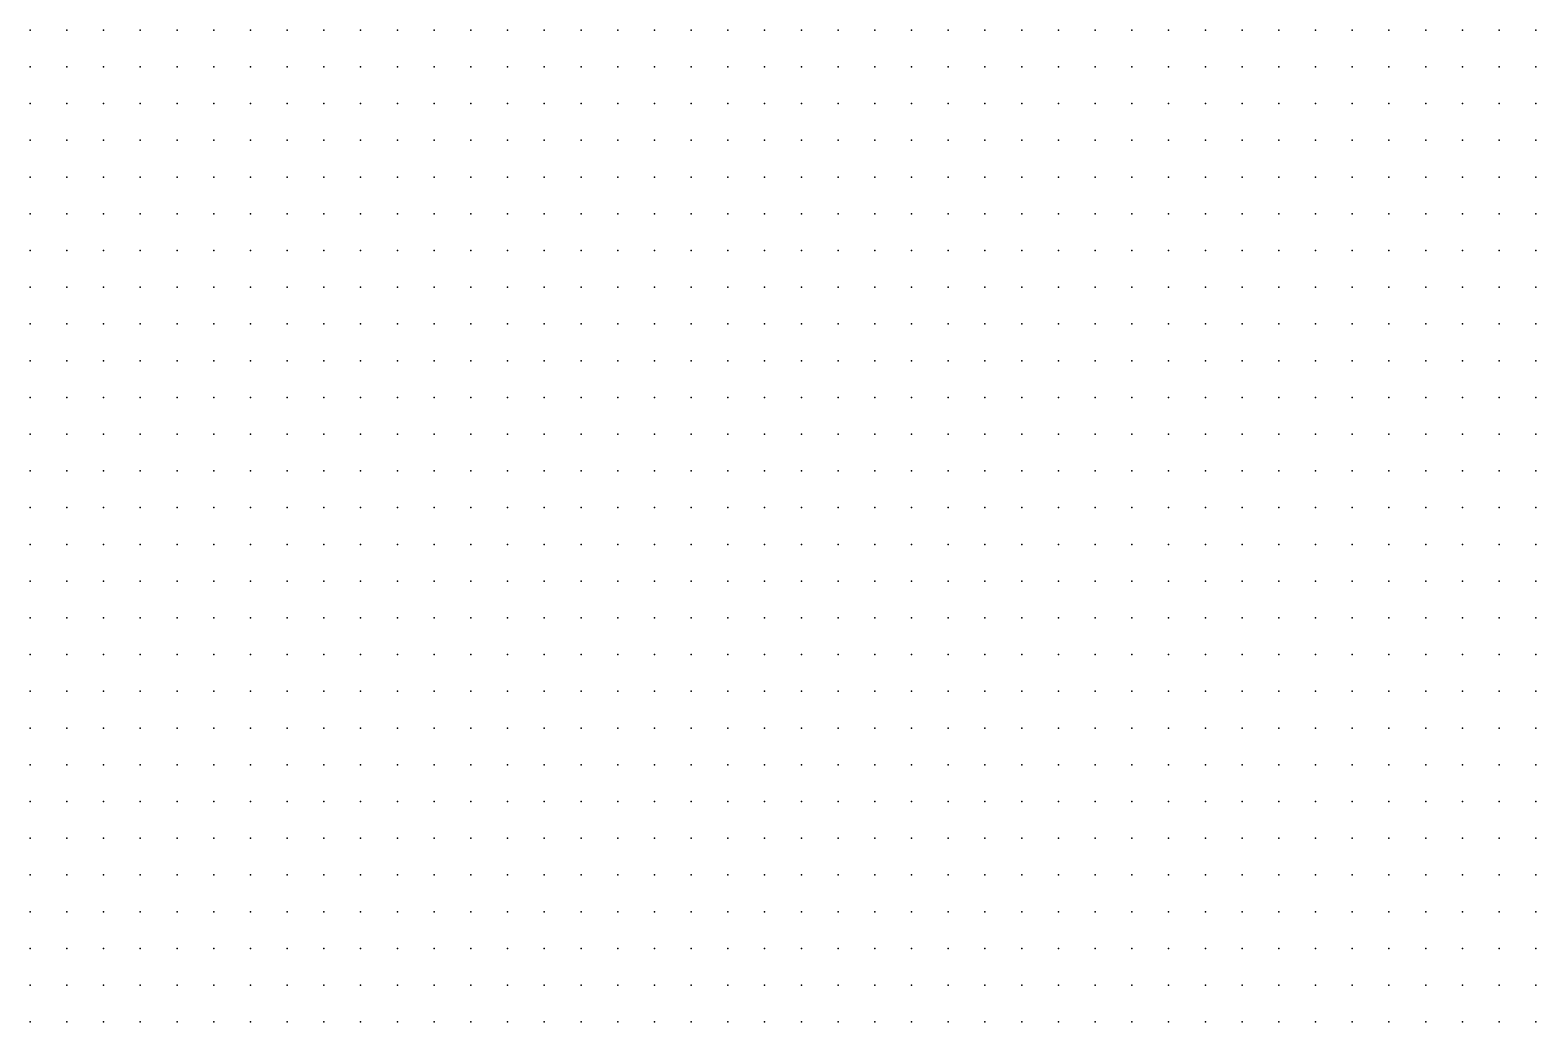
# Model space of a CAD drawing. Extents: x 1742705 to 1743120, y 4677765 to 4678040.
# Drawn here: x 1742705 to 1742910, y 4677765 to 4677900 of the extents above; entities that cross this region are included whole.
import ezdxf

# ---------------------------------------------------------------- set-up
doc = ezdxf.new("R2010")
doc.units = 0
doc.layers.add('010100', color=7, linetype='CONTINUOUS')

msp = doc.modelspace()

# ---------------------------------------------------------------- linework, layer by layer
at = {"layer": '010100', "color": 2}
for p in [(1742705, 4677900, 143.24), (1742710, 4677900, 144.32), (1742715, 4677900, 145.17), (1742720, 4677900, 146.02), (1742725, 4677900, 147.02), (1742730, 4677900, 148.16), (1742735, 4677900, 149.28), (1742740, 4677900, 150.37), (1742745, 4677900, 150.99), (1742750, 4677900, 151.2), (1742755, 4677900, 150.95), (1742760, 4677900, 150.46), (1742765, 4677900, 149.56), (1742770, 4677900, 148.73), (1742775, 4677900, 148.14), (1742780, 4677900, 147.61), (1742785, 4677900, 147.01), (1742790, 4677900, 146.18), (1742795, 4677900, 145.28), (1742800, 4677900, 144.3), (1742805, 4677900, 143.71), (1742810, 4677900, 143.63), (1742815, 4677900, 143.1), (1742820, 4677900, 142.8), (1742825, 4677900, 142.46), (1742830, 4677900, 141.46), (1742835, 4677900, 140.18), (1742840, 4677900, 139.15), (1742845, 4677900, 138.53), (1742850, 4677900, 138.38), (1742855, 4677900, 138.49), (1742860, 4677900, 138.64), (1742865, 4677900, 138.85), (1742870, 4677900, 139.15), (1742875, 4677900, 139.56), (1742880, 4677900, 139.78), (1742885, 4677900, 139.36), (1742890, 4677900, 138.2), (1742895, 4677900, 137), (1742900, 4677900, 135.79), (1742905, 4677900, 134.36), (1742910, 4677900, 132.58), (1742705, 4677895, 144.19), (1742710, 4677895, 145.25), (1742715, 4677895, 146.14), (1742720, 4677895, 146.98), (1742725, 4677895, 147.95), (1742730, 4677895, 149.07), (1742735, 4677895, 150.27), (1742740, 4677895, 151.25), (1742745, 4677895, 152.06), (1742750, 4677895, 152.4), (1742755, 4677895, 152.15), (1742760, 4677895, 151.59), (1742765, 4677895, 150.62), (1742770, 4677895, 149.7), (1742775, 4677895, 149.24), (1742780, 4677895, 148.61), (1742785, 4677895, 147.86), (1742790, 4677895, 146.95), (1742795, 4677895, 146.11), (1742800, 4677895, 145.35), (1742805, 4677895, 144.49), (1742810, 4677895, 144.06), (1742815, 4677895, 144.31), (1742820, 4677895, 144.19), (1742825, 4677895, 143.65), (1742830, 4677895, 142.61), (1742835, 4677895, 141.71), (1742840, 4677895, 140.57), (1742845, 4677895, 139.83), (1742850, 4677895, 139.71), (1742855, 4677895, 139.92), (1742860, 4677895, 140.09), (1742865, 4677895, 140.18), (1742870, 4677895, 140.36), (1742875, 4677895, 140.64), (1742880, 4677895, 140.62), (1742885, 4677895, 139.61), (1742890, 4677895, 138.26), (1742895, 4677895, 136.77), (1742900, 4677895, 135.55), (1742905, 4677895, 133.87), (1742910, 4677895, 131.71), (1742705, 4677890, 144.93), (1742710, 4677890, 145.9), (1742715, 4677890, 146.91), (1742720, 4677890, 147.85), (1742725, 4677890, 148.79), (1742730, 4677890, 149.88), (1742735, 4677890, 151.04), (1742740, 4677890, 152.09), (1742745, 4677890, 152.99), (1742750, 4677890, 153.59), (1742755, 4677890, 153.44), (1742760, 4677890, 152.74), (1742765, 4677890, 151.81), (1742770, 4677890, 151.03), (1742775, 4677890, 150.29), (1742780, 4677890, 149.53), (1742785, 4677890, 148.63), (1742790, 4677890, 147.76), (1742795, 4677890, 146.99), (1742800, 4677890, 146.27), (1742805, 4677890, 145.48), (1742810, 4677890, 144.91), (1742815, 4677890, 145.25), (1742820, 4677890, 145.53), (1742825, 4677890, 144.98), (1742830, 4677890, 144.22), (1742835, 4677890, 143.66), (1742840, 4677890, 142.69), (1742845, 4677890, 141.36), (1742850, 4677890, 141.33), (1742855, 4677890, 140.86), (1742860, 4677890, 140.97), (1742865, 4677890, 141.08), (1742870, 4677890, 141.22), (1742875, 4677890, 141.35), (1742880, 4677890, 140.6), (1742885, 4677890, 139.08), (1742890, 4677890, 137.57), (1742895, 4677890, 136.27), (1742900, 4677890, 135.05), (1742905, 4677890, 133.37), (1742910, 4677890, 131.53), (1742705, 4677885, 145.75), (1742710, 4677885, 146.58), (1742715, 4677885, 147.55), (1742720, 4677885, 148.56), (1742725, 4677885, 149.55), (1742730, 4677885, 150.68), (1742735, 4677885, 151.89), (1742740, 4677885, 152.96), (1742745, 4677885, 153.91), (1742750, 4677885, 154.71), (1742755, 4677885, 154.65), (1742760, 4677885, 154.04), (1742765, 4677885, 153.22), (1742770, 4677885, 152.42), (1742775, 4677885, 151.49), (1742780, 4677885, 150.38), (1742785, 4677885, 149.41), (1742790, 4677885, 148.63), (1742795, 4677885, 147.92), (1742800, 4677885, 147.21), (1742805, 4677885, 146.6), (1742810, 4677885, 146.26), (1742815, 4677885, 146.32), (1742820, 4677885, 146.36), (1742825, 4677885, 146.29), (1742830, 4677885, 145.71), (1742835, 4677885, 145.38), (1742840, 4677885, 144.36), (1742845, 4677885, 143.21), (1742850, 4677885, 143), (1742855, 4677885, 142.06), (1742860, 4677885, 141.84), (1742865, 4677885, 141.97), (1742870, 4677885, 142.01), (1742875, 4677885, 141.41), (1742880, 4677885, 140.02), (1742885, 4677885, 138.29), (1742890, 4677885, 136.7), (1742895, 4677885, 135.24), (1742900, 4677885, 134.03), (1742905, 4677885, 132.71), (1742910, 4677885, 131.14), (1742705, 4677880, 146.47), (1742710, 4677880, 147.35), (1742715, 4677880, 148.21), (1742720, 4677880, 149.21), (1742725, 4677880, 150.26), (1742730, 4677880, 151.51), (1742735, 4677880, 152.75), (1742740, 4677880, 153.93), (1742745, 4677880, 154.92), (1742750, 4677880, 155.2), (1742755, 4677880, 155.33), (1742760, 4677880, 155.37), (1742765, 4677880, 154.54), (1742770, 4677880, 153.62), (1742775, 4677880, 152.55), (1742780, 4677880, 151.42), (1742785, 4677880, 150.29), (1742790, 4677880, 149.57), (1742795, 4677880, 148.92), (1742800, 4677880, 148.26), (1742805, 4677880, 147.8), (1742810, 4677880, 147.63), (1742815, 4677880, 147.51), (1742820, 4677880, 147.16), (1742825, 4677880, 147.17), (1742830, 4677880, 146.96), (1742835, 4677880, 146.28), (1742840, 4677880, 145.46), (1742845, 4677880, 145), (1742850, 4677880, 144.38), (1742855, 4677880, 143.43), (1742860, 4677880, 142.86), (1742865, 4677880, 142.69), (1742870, 4677880, 142.04), (1742875, 4677880, 140.58), (1742880, 4677880, 139.07), (1742885, 4677880, 137.37), (1742890, 4677880, 135.67), (1742895, 4677880, 134.26), (1742900, 4677880, 132.98), (1742905, 4677880, 131.71), (1742910, 4677880, 130.38), (1742705, 4677875, 146.98), (1742710, 4677875, 147.95), (1742715, 4677875, 148.87), (1742720, 4677875, 149.84), (1742725, 4677875, 151.09), (1742730, 4677875, 152.34), (1742735, 4677875, 153.56), (1742740, 4677875, 154.8), (1742745, 4677875, 155.76), (1742750, 4677875, 156.4), (1742755, 4677875, 156.53), (1742760, 4677875, 156.52), (1742765, 4677875, 155.69), (1742770, 4677875, 154.72), (1742775, 4677875, 153.63), (1742780, 4677875, 152.46), (1742785, 4677875, 151.54), (1742790, 4677875, 150.68), (1742795, 4677875, 149.96), (1742800, 4677875, 149.47), (1742805, 4677875, 149.17), (1742810, 4677875, 149), (1742815, 4677875, 148.62), (1742820, 4677875, 148.26), (1742825, 4677875, 147.79), (1742830, 4677875, 147.57), (1742835, 4677875, 147.1), (1742840, 4677875, 146.19), (1742845, 4677875, 145.38), (1742850, 4677875, 144.62), (1742855, 4677875, 144.07), (1742860, 4677875, 143.55), (1742865, 4677875, 142.41), (1742870, 4677875, 141.03), (1742875, 4677875, 139.64), (1742880, 4677875, 138.06), (1742885, 4677875, 136.39), (1742890, 4677875, 134.74), (1742895, 4677875, 133.42), (1742900, 4677875, 132.1), (1742905, 4677875, 130.85), (1742910, 4677875, 129.23), (1742705, 4677870, 147.3), (1742710, 4677870, 148.39), (1742715, 4677870, 149.41), (1742720, 4677870, 150.53), (1742725, 4677870, 151.87), (1742730, 4677870, 153.18), (1742735, 4677870, 154.44), (1742740, 4677870, 155.49), (1742745, 4677870, 156.51), (1742750, 4677870, 157.36), (1742755, 4677870, 157.74), (1742760, 4677870, 157.66), (1742765, 4677870, 156.83), (1742770, 4677870, 155.83), (1742775, 4677870, 154.66), (1742780, 4677870, 153.63), (1742785, 4677870, 152.66), (1742790, 4677870, 151.81), (1742795, 4677870, 151.12), (1742800, 4677870, 150.71), (1742805, 4677870, 150.46), (1742810, 4677870, 150.09), (1742815, 4677870, 149.71), (1742820, 4677870, 149.29), (1742825, 4677870, 148.72), (1742830, 4677870, 147.91), (1742835, 4677870, 147.54), (1742840, 4677870, 146.91), (1742845, 4677870, 145.83), (1742850, 4677870, 144.39), (1742855, 4677870, 143.73), (1742860, 4677870, 142.76), (1742865, 4677870, 141.21), (1742870, 4677870, 139.83), (1742875, 4677870, 138.69), (1742880, 4677870, 137.19), (1742885, 4677870, 135.62), (1742890, 4677870, 134.11), (1742895, 4677870, 132.7), (1742900, 4677870, 131.35), (1742905, 4677870, 129.99), (1742910, 4677870, 128.16), (1742705, 4677865, 147.83), (1742710, 4677865, 148.93), (1742715, 4677865, 150.03), (1742720, 4677865, 151.25), (1742725, 4677865, 152.53), (1742730, 4677865, 153.91), (1742735, 4677865, 155.2), (1742740, 4677865, 156.24), (1742745, 4677865, 157.2), (1742750, 4677865, 158.18), (1742755, 4677865, 158.89), (1742760, 4677865, 158.76), (1742765, 4677865, 158.01), (1742770, 4677865, 156.93), (1742775, 4677865, 155.79), (1742780, 4677865, 154.64), (1742785, 4677865, 153.68), (1742790, 4677865, 152.93), (1742795, 4677865, 152.3), (1742800, 4677865, 151.93), (1742805, 4677865, 151.6), (1742810, 4677865, 151.02), (1742815, 4677865, 150.57), (1742820, 4677865, 150.17), (1742825, 4677865, 149.44), (1742830, 4677865, 148.43), (1742835, 4677865, 147.53), (1742840, 4677865, 146.9), (1742845, 4677865, 145.28), (1742850, 4677865, 144), (1742855, 4677865, 142.62), (1742860, 4677865, 141.49), (1742865, 4677865, 140.13), (1742870, 4677865, 138.85), (1742875, 4677865, 137.68), (1742880, 4677865, 136.5), (1742885, 4677865, 135.01), (1742890, 4677865, 133.55), (1742895, 4677865, 132.11), (1742900, 4677865, 130.71), (1742905, 4677865, 129.13), (1742910, 4677865, 127.27), (1742705, 4677860, 148.57), (1742710, 4677860, 149.7), (1742715, 4677860, 150.8), (1742720, 4677860, 151.93), (1742725, 4677860, 153.18), (1742730, 4677860, 154.49), (1742735, 4677860, 155.71), (1742740, 4677860, 156.83), (1742745, 4677860, 157.9), (1742750, 4677860, 158.91), (1742755, 4677860, 159.84), (1742760, 4677860, 160), (1742765, 4677860, 159.2), (1742770, 4677860, 158.04), (1742775, 4677860, 156.84), (1742780, 4677860, 155.75), (1742785, 4677860, 154.81), (1742790, 4677860, 154.06), (1742795, 4677860, 153.49), (1742800, 4677860, 153.1), (1742805, 4677860, 152.66), (1742810, 4677860, 151.9), (1742815, 4677860, 151.35), (1742820, 4677860, 150.75), (1742825, 4677860, 149.9), (1742830, 4677860, 148.73), (1742835, 4677860, 147.33), (1742840, 4677860, 145.93), (1742845, 4677860, 144.39), (1742850, 4677860, 142.97), (1742855, 4677860, 141.64), (1742860, 4677860, 140.29), (1742865, 4677860, 139.29), (1742870, 4677860, 138.09), (1742875, 4677860, 136.81), (1742880, 4677860, 135.6), (1742885, 4677860, 134.37), (1742890, 4677860, 133.06), (1742895, 4677860, 131.67), (1742900, 4677860, 130.21), (1742905, 4677860, 128.46), (1742910, 4677860, 126.66), (1742705, 4677855, 149.77), (1742710, 4677855, 150.54), (1742715, 4677855, 151.45), (1742720, 4677855, 152.56), (1742725, 4677855, 153.74), (1742730, 4677855, 154.99), (1742735, 4677855, 156.2), (1742740, 4677855, 157.35), (1742745, 4677855, 158.46), (1742750, 4677855, 159.54), (1742755, 4677855, 160), (1742760, 4677855, 160), (1742765, 4677855, 160), (1742770, 4677855, 159.08), (1742775, 4677855, 158.12), (1742780, 4677855, 157.1), (1742785, 4677855, 156.16), (1742790, 4677855, 155.19), (1742795, 4677855, 154.68), (1742800, 4677855, 154.2), (1742805, 4677855, 153.54), (1742810, 4677855, 152.78), (1742815, 4677855, 152.13), (1742820, 4677855, 151.23), (1742825, 4677855, 150.27), (1742830, 4677855, 149.03), (1742835, 4677855, 147.24), (1742840, 4677855, 145.48), (1742845, 4677855, 143.82), (1742850, 4677855, 142.13), (1742855, 4677855, 140.73), (1742860, 4677855, 139.51), (1742865, 4677855, 138.45), (1742870, 4677855, 137.42), (1742875, 4677855, 136.16), (1742880, 4677855, 134.85), (1742885, 4677855, 133.69), (1742890, 4677855, 132.51), (1742895, 4677855, 131.23), (1742900, 4677855, 129.78), (1742905, 4677855, 128.03), (1742910, 4677855, 126.25), (1742705, 4677850, 150.68), (1742710, 4677850, 151.41), (1742715, 4677850, 152.21), (1742720, 4677850, 153.12), (1742725, 4677850, 154.22), (1742730, 4677850, 155.46), (1742735, 4677850, 156.72), (1742740, 4677850, 157.9), (1742745, 4677850, 159.03), (1742750, 4677850, 160), (1742755, 4677850, 160), (1742760, 4677850, 160), (1742765, 4677850, 160.16), (1742770, 4677850, 160.22), (1742775, 4677850, 159.46), (1742780, 4677850, 158.52), (1742785, 4677850, 157.56), (1742790, 4677850, 156.75), (1742795, 4677850, 156.1), (1742800, 4677850, 155.21), (1742805, 4677850, 154.42), (1742810, 4677850, 153.59), (1742815, 4677850, 152.6), (1742820, 4677850, 151.39), (1742825, 4677850, 150.32), (1742830, 4677850, 148.87), (1742835, 4677850, 146.92), (1742840, 4677850, 145.1), (1742845, 4677850, 143.1), (1742850, 4677850, 141.44), (1742855, 4677850, 139.85), (1742860, 4677850, 138.85), (1742865, 4677850, 137.84), (1742870, 4677850, 136.75), (1742875, 4677850, 135.62), (1742880, 4677850, 134.4), (1742885, 4677850, 133.16), (1742890, 4677850, 131.93), (1742895, 4677850, 130.76), (1742900, 4677850, 129.37), (1742905, 4677850, 127.75), (1742910, 4677850, 126.12), (1742705, 4677845, 151.46), (1742710, 4677845, 152.19), (1742715, 4677845, 152.99), (1742720, 4677845, 153.86), (1742725, 4677845, 154.81), (1742730, 4677845, 156.01), (1742735, 4677845, 157.31), (1742740, 4677845, 158.56), (1742745, 4677845, 159.74), (1742750, 4677845, 160.68), (1742755, 4677845, 160.87), (1742760, 4677845, 161.03), (1742765, 4677845, 161.19), (1742770, 4677845, 161.14), (1742775, 4677845, 160.57), (1742780, 4677845, 159.88), (1742785, 4677845, 159.03), (1742790, 4677845, 158.22), (1742795, 4677845, 157.31), (1742800, 4677845, 156.21), (1742805, 4677845, 155.63), (1742810, 4677845, 154.52), (1742815, 4677845, 153.24), (1742820, 4677845, 151.67), (1742825, 4677845, 150.19), (1742830, 4677845, 148.38), (1742835, 4677845, 146.44), (1742840, 4677845, 144.55), (1742845, 4677845, 142.7), (1742850, 4677845, 140.63), (1742855, 4677845, 139.2), (1742860, 4677845, 138.19), (1742865, 4677845, 137.18), (1742870, 4677845, 136.2), (1742875, 4677845, 135.13), (1742880, 4677845, 133.95), (1742885, 4677845, 132.76), (1742890, 4677845, 131.54), (1742895, 4677845, 130.29), (1742900, 4677845, 128.92), (1742905, 4677845, 127.5), (1742910, 4677845, 126.06), (1742705, 4677840, 152.33), (1742710, 4677840, 152.93), (1742715, 4677840, 153.7), (1742720, 4677840, 154.57), (1742725, 4677840, 155.65), (1742730, 4677840, 156.86), (1742735, 4677840, 158.09), (1742740, 4677840, 159.32), (1742745, 4677840, 160.46), (1742750, 4677840, 161.38), (1742755, 4677840, 161.9), (1742760, 4677840, 162.06), (1742765, 4677840, 162.22), (1742770, 4677840, 162.03), (1742775, 4677840, 161.54), (1742780, 4677840, 161.02), (1742785, 4677840, 160.38), (1742790, 4677840, 159.58), (1742795, 4677840, 158.43), (1742800, 4677840, 157.14), (1742805, 4677840, 156.2), (1742810, 4677840, 155.27), (1742815, 4677840, 153.91), (1742820, 4677840, 152.21), (1742825, 4677840, 150.36), (1742830, 4677840, 148.17), (1742835, 4677840, 145.92), (1742840, 4677840, 144.03), (1742845, 4677840, 142.34), (1742850, 4677840, 140.57), (1742855, 4677840, 138.82), (1742860, 4677840, 137.59), (1742865, 4677840, 136.54), (1742870, 4677840, 135.53), (1742875, 4677840, 134.51), (1742880, 4677840, 133.46), (1742885, 4677840, 132.31), (1742890, 4677840, 131.11), (1742895, 4677840, 129.92), (1742900, 4677840, 128.59), (1742905, 4677840, 127.24), (1742910, 4677840, 125.84), (1742705, 4677835, 153.36), (1742710, 4677835, 153.71), (1742715, 4677835, 154.39), (1742720, 4677835, 155.3), (1742725, 4677835, 156.5), (1742730, 4677835, 157.71), (1742735, 4677835, 158.93), (1742740, 4677835, 160.19), (1742745, 4677835, 161.25), (1742750, 4677835, 162.09), (1742755, 4677835, 162.78), (1742760, 4677835, 163.09), (1742765, 4677835, 163.23), (1742770, 4677835, 163.04), (1742775, 4677835, 162.63), (1742780, 4677835, 162.12), (1742785, 4677835, 161.44), (1742790, 4677835, 160.51), (1742795, 4677835, 159.26), (1742800, 4677835, 157.99), (1742805, 4677835, 156.95), (1742810, 4677835, 155.84), (1742815, 4677835, 154.54), (1742820, 4677835, 152.55), (1742825, 4677835, 150.33), (1742830, 4677835, 147.96), (1742835, 4677835, 145.61), (1742840, 4677835, 143.7), (1742845, 4677835, 141.89), (1742850, 4677835, 140.08), (1742855, 4677835, 138.7), (1742860, 4677835, 137.47), (1742865, 4677835, 136.24), (1742870, 4677835, 135), (1742875, 4677835, 133.98), (1742880, 4677835, 132.89), (1742885, 4677835, 131.84), (1742890, 4677835, 130.66), (1742895, 4677835, 129.5), (1742900, 4677835, 128.24), (1742905, 4677835, 126.96), (1742910, 4677835, 125.71), (1742705, 4677830, 154.43), (1742710, 4677830, 154.74), (1742715, 4677830, 155.23), (1742720, 4677830, 156.24), (1742725, 4677830, 157.39), (1742730, 4677830, 158.56), (1742735, 4677830, 159.75), (1742740, 4677830, 161.08), (1742745, 4677830, 162.21), (1742750, 4677830, 163), (1742755, 4677830, 163.73), (1742760, 4677830, 164.12), (1742765, 4677830, 164.22), (1742770, 4677830, 164.04), (1742775, 4677830, 163.8), (1742780, 4677830, 163.21), (1742785, 4677830, 162.31), (1742790, 4677830, 161.13), (1742795, 4677830, 160.16), (1742800, 4677830, 159.12), (1742805, 4677830, 157.94), (1742810, 4677830, 156.55), (1742815, 4677830, 155.14), (1742820, 4677830, 152.52), (1742825, 4677830, 149.83), (1742830, 4677830, 147.57), (1742835, 4677830, 145.3), (1742840, 4677830, 143.46), (1742845, 4677830, 141.68), (1742850, 4677830, 139.93), (1742855, 4677830, 138.51), (1742860, 4677830, 137.22), (1742865, 4677830, 135.98), (1742870, 4677830, 134.79), (1742875, 4677830, 133.73), (1742880, 4677830, 132.66), (1742885, 4677830, 131.59), (1742890, 4677830, 130.52), (1742895, 4677830, 129.37), (1742900, 4677830, 128.14), (1742905, 4677830, 126.92), (1742910, 4677830, 125.69), (1742705, 4677825, 155.65), (1742710, 4677825, 155.95), (1742715, 4677825, 156.52), (1742720, 4677825, 157.43), (1742725, 4677825, 158.44), (1742730, 4677825, 159.48), (1742735, 4677825, 160.72), (1742740, 4677825, 162.08), (1742745, 4677825, 163.28), (1742750, 4677825, 164.12), (1742755, 4677825, 164.73), (1742760, 4677825, 165.17), (1742765, 4677825, 165.26), (1742770, 4677825, 165.14), (1742775, 4677825, 164.95), (1742780, 4677825, 164.17), (1742785, 4677825, 162.94), (1742790, 4677825, 161.66), (1742795, 4677825, 160.56), (1742800, 4677825, 159.75), (1742805, 4677825, 158.28), (1742810, 4677825, 156.82), (1742815, 4677825, 155.32), (1742820, 4677825, 152.54), (1742825, 4677825, 149.54), (1742830, 4677825, 147.27), (1742835, 4677825, 145.01), (1742840, 4677825, 143.32), (1742845, 4677825, 141.63), (1742850, 4677825, 139.94), (1742855, 4677825, 138.46), (1742860, 4677825, 136.95), (1742865, 4677825, 135.75), (1742870, 4677825, 134.61), (1742875, 4677825, 133.56), (1742880, 4677825, 132.49), (1742885, 4677825, 131.42), (1742890, 4677825, 130.36), (1742895, 4677825, 129.22), (1742900, 4677825, 128.04), (1742905, 4677825, 126.86), (1742910, 4677825, 125.67), (1742705, 4677820, 156.85), (1742710, 4677820, 157.18), (1742715, 4677820, 157.91), (1742720, 4677820, 158.71), (1742725, 4677820, 159.65), (1742730, 4677820, 160.77), (1742735, 4677820, 162), (1742740, 4677820, 163.27), (1742745, 4677820, 164.51), (1742750, 4677820, 165.4), (1742755, 4677820, 165.97), (1742760, 4677820, 166.43), (1742765, 4677820, 166.47), (1742770, 4677820, 166.12), (1742775, 4677820, 165.87), (1742780, 4677820, 165.07), (1742785, 4677820, 163.77), (1742790, 4677820, 162.31), (1742795, 4677820, 161.45), (1742800, 4677820, 160.02), (1742805, 4677820, 158.45), (1742810, 4677820, 156.85), (1742815, 4677820, 155.22), (1742820, 4677820, 152.31), (1742825, 4677820, 149.45), (1742830, 4677820, 147.32), (1742835, 4677820, 145.29), (1742840, 4677820, 143.62), (1742845, 4677820, 141.95), (1742850, 4677820, 140.16), (1742855, 4677820, 138.57), (1742860, 4677820, 136.92), (1742865, 4677820, 135.45), (1742870, 4677820, 134.37), (1742875, 4677820, 133.33), (1742880, 4677820, 132.29), (1742885, 4677820, 131.25), (1742890, 4677820, 130.21), (1742895, 4677820, 129.04), (1742900, 4677820, 127.87), (1742905, 4677820, 126.69), (1742910, 4677820, 125.51), (1742705, 4677815, 158.04), (1742710, 4677815, 158.42), (1742715, 4677815, 159.01), (1742720, 4677815, 160), (1742725, 4677815, 161.08), (1742730, 4677815, 162.19), (1742735, 4677815, 163.39), (1742740, 4677815, 164.69), (1742745, 4677815, 165.74), (1742750, 4677815, 166.67), (1742755, 4677815, 167.3), (1742760, 4677815, 167.69), (1742765, 4677815, 167.68), (1742770, 4677815, 167.29), (1742775, 4677815, 166.91), (1742780, 4677815, 165.98), (1742785, 4677815, 164.54), (1742790, 4677815, 163.17), (1742795, 4677815, 161.24), (1742800, 4677815, 160.04), (1742805, 4677815, 158.35), (1742810, 4677815, 156.69), (1742815, 4677815, 155.03), (1742820, 4677815, 152.1), (1742825, 4677815, 149.47), (1742830, 4677815, 147.6), (1742835, 4677815, 146.08), (1742840, 4677815, 144.53), (1742845, 4677815, 142.57), (1742850, 4677815, 140.6), (1742855, 4677815, 139.02), (1742860, 4677815, 137.46), (1742865, 4677815, 135.49), (1742870, 4677815, 134.29), (1742875, 4677815, 133.23), (1742880, 4677815, 132.17), (1742885, 4677815, 131.11), (1742890, 4677815, 130.03), (1742895, 4677815, 128.84), (1742900, 4677815, 127.65), (1742905, 4677815, 126.46), (1742910, 4677815, 125.26), (1742705, 4677810, 159.23), (1742710, 4677810, 159.66), (1742715, 4677810, 160), (1742720, 4677810, 161.37), (1742725, 4677810, 162.54), (1742730, 4677810, 163.67), (1742735, 4677810, 164.79), (1742740, 4677810, 166), (1742745, 4677810, 167.07), (1742750, 4677810, 167.88), (1742755, 4677810, 168.61), (1742760, 4677810, 168.94), (1742765, 4677810, 168.86), (1742770, 4677810, 168.46), (1742775, 4677810, 168.06), (1742780, 4677810, 166.59), (1742785, 4677810, 164.87), (1742790, 4677810, 162.9), (1742795, 4677810, 161.15), (1742800, 4677810, 159.62), (1742805, 4677810, 158.1), (1742810, 4677810, 156.52), (1742815, 4677810, 154.63), (1742820, 4677810, 151.81), (1742825, 4677810, 149.43), (1742830, 4677810, 147.83), (1742835, 4677810, 146.3), (1742840, 4677810, 144.73), (1742845, 4677810, 142.95), (1742850, 4677810, 141.47), (1742855, 4677810, 139.97), (1742860, 4677810, 138.01), (1742865, 4677810, 135.92), (1742870, 4677810, 134.2), (1742875, 4677810, 133.11), (1742880, 4677810, 132), (1742885, 4677810, 130.9), (1742890, 4677810, 129.78), (1742895, 4677810, 128.61), (1742900, 4677810, 127.46), (1742905, 4677810, 126.31), (1742910, 4677810, 125.12), (1742705, 4677805, 160.89), (1742710, 4677805, 160.22), (1742715, 4677805, 161.01), (1742720, 4677805, 162.57), (1742725, 4677805, 163.98), (1742730, 4677805, 165.11), (1742735, 4677805, 166.33), (1742740, 4677805, 167.52), (1742745, 4677805, 168.49), (1742750, 4677805, 169.26), (1742755, 4677805, 169.96), (1742760, 4677805, 170.13), (1742765, 4677805, 170.04), (1742770, 4677805, 169.62), (1742775, 4677805, 168.54), (1742780, 4677805, 167.11), (1742785, 4677805, 164.56), (1742790, 4677805, 162.63), (1742795, 4677805, 160.75), (1742800, 4677805, 158.98), (1742805, 4677805, 157.24), (1742810, 4677805, 155.86), (1742815, 4677805, 154.36), (1742820, 4677805, 151.6), (1742825, 4677805, 149.2), (1742830, 4677805, 147.41), (1742835, 4677805, 145.76), (1742840, 4677805, 144.5), (1742845, 4677805, 143.14), (1742850, 4677805, 141.89), (1742855, 4677805, 140.38), (1742860, 4677805, 138.56), (1742865, 4677805, 136.29), (1742870, 4677805, 134.36), (1742875, 4677805, 132.92), (1742880, 4677805, 131.79), (1742885, 4677805, 130.72), (1742890, 4677805, 129.59), (1742895, 4677805, 128.37), (1742900, 4677805, 127.17), (1742905, 4677805, 126.03), (1742910, 4677805, 124.95), (1742705, 4677800, 163.2), (1742710, 4677800, 162.67), (1742715, 4677800, 162.66), (1742720, 4677800, 163.96), (1742725, 4677800, 165.41), (1742730, 4677800, 166.64), (1742735, 4677800, 167.84), (1742740, 4677800, 169.05), (1742745, 4677800, 170.05), (1742750, 4677800, 170.53), (1742755, 4677800, 170.64), (1742760, 4677800, 170.8), (1742765, 4677800, 170.82), (1742770, 4677800, 170.55), (1742775, 4677800, 169.19), (1742780, 4677800, 167.24), (1742785, 4677800, 164.66), (1742790, 4677800, 162.41), (1742795, 4677800, 160.24), (1742800, 4677800, 158.39), (1742805, 4677800, 156.62), (1742810, 4677800, 155), (1742815, 4677800, 153.5), (1742820, 4677800, 151.27), (1742825, 4677800, 149.13), (1742830, 4677800, 147.42), (1742835, 4677800, 145.71), (1742840, 4677800, 144.4), (1742845, 4677800, 143.02), (1742850, 4677800, 141.63), (1742855, 4677800, 140.25), (1742860, 4677800, 138.34), (1742865, 4677800, 136.3), (1742870, 4677800, 134.48), (1742875, 4677800, 132.94), (1742880, 4677800, 131.52), (1742885, 4677800, 130.51), (1742890, 4677800, 129.33), (1742895, 4677800, 127.99), (1742900, 4677800, 126.71), (1742905, 4677800, 125.6), (1742910, 4677800, 124.54), (1742705, 4677795, 165.51), (1742710, 4677795, 164.94), (1742715, 4677795, 164.55), (1742720, 4677795, 165.41), (1742725, 4677795, 166.69), (1742730, 4677795, 168.07), (1742735, 4677795, 169.38), (1742740, 4677795, 170.37), (1742745, 4677795, 171.09), (1742750, 4677795, 171.62), (1742755, 4677795, 171.7), (1742760, 4677795, 171.62), (1742765, 4677795, 171.62), (1742770, 4677795, 171.26), (1742775, 4677795, 169.96), (1742780, 4677795, 167.19), (1742785, 4677795, 164.51), (1742790, 4677795, 162.26), (1742795, 4677795, 159.99), (1742800, 4677795, 158.28), (1742805, 4677795, 156.65), (1742810, 4677795, 155.02), (1742815, 4677795, 153.11), (1742820, 4677795, 151.08), (1742825, 4677795, 149.26), (1742830, 4677795, 147.68), (1742835, 4677795, 146.09), (1742840, 4677795, 144.61), (1742845, 4677795, 143.08), (1742850, 4677795, 141.54), (1742855, 4677795, 140.01), (1742860, 4677795, 138.2), (1742865, 4677795, 136.39), (1742870, 4677795, 134.63), (1742875, 4677795, 133.04), (1742880, 4677795, 131.6), (1742885, 4677795, 130.37), (1742890, 4677795, 129.24), (1742895, 4677795, 127.76), (1742900, 4677795, 126.28), (1742905, 4677795, 125), (1742910, 4677795, 124.47), (1742705, 4677790, 167.42), (1742710, 4677790, 166.66), (1742715, 4677790, 166.29), (1742720, 4677790, 166.82), (1742725, 4677790, 167.96), (1742730, 4677790, 169.25), (1742735, 4677790, 170.56), (1742740, 4677790, 171.44), (1742745, 4677790, 172.12), (1742750, 4677790, 172.72), (1742755, 4677790, 172.93), (1742760, 4677790, 172.73), (1742765, 4677790, 172.59), (1742770, 4677790, 172.02), (1742775, 4677790, 170.04), (1742780, 4677790, 167.08), (1742785, 4677790, 164.28), (1742790, 4677790, 161.97), (1742795, 4677790, 159.78), (1742800, 4677790, 158.25), (1742805, 4677790, 156.91), (1742810, 4677790, 155.56), (1742815, 4677790, 153.76), (1742820, 4677790, 151.16), (1742825, 4677790, 148.96), (1742830, 4677790, 147.18), (1742835, 4677790, 145.56), (1742840, 4677790, 144.49), (1742845, 4677790, 142.9), (1742850, 4677790, 141.35), (1742855, 4677790, 139.87), (1742860, 4677790, 138.16), (1742865, 4677790, 136.47), (1742870, 4677790, 134.72), (1742875, 4677790, 133.24), (1742880, 4677790, 131.78), (1742885, 4677790, 130.32), (1742890, 4677790, 129.26), (1742895, 4677790, 127.83), (1742900, 4677790, 126.29), (1742905, 4677790, 125), (1742910, 4677790, 124.55), (1742705, 4677785, 169.28), (1742710, 4677785, 168.34), (1742715, 4677785, 168.05), (1742720, 4677785, 168.26), (1742725, 4677785, 169.23), (1742730, 4677785, 170.54), (1742735, 4677785, 171.65), (1742740, 4677785, 172.54), (1742745, 4677785, 173.18), (1742750, 4677785, 173.79), (1742755, 4677785, 174.15), (1742760, 4677785, 173.96), (1742765, 4677785, 173.57), (1742770, 4677785, 172.7), (1742775, 4677785, 170.31), (1742780, 4677785, 166.93), (1742785, 4677785, 163.94), (1742790, 4677785, 161.68), (1742795, 4677785, 159.67), (1742800, 4677785, 158.37), (1742805, 4677785, 157.11), (1742810, 4677785, 155.84), (1742815, 4677785, 154.02), (1742820, 4677785, 151.14), (1742825, 4677785, 148.71), (1742830, 4677785, 146.66), (1742835, 4677785, 145), (1742840, 4677785, 144.58), (1742845, 4677785, 142.97), (1742850, 4677785, 141.35), (1742855, 4677785, 139.79), (1742860, 4677785, 138.1), (1742865, 4677785, 136.43), (1742870, 4677785, 134.76), (1742875, 4677785, 133.34), (1742880, 4677785, 131.99), (1742885, 4677785, 130.73), (1742890, 4677785, 129.49), (1742895, 4677785, 128.27), (1742900, 4677785, 126.85), (1742905, 4677785, 125.4), (1742910, 4677785, 124.62), (1742705, 4677780, 170.69), (1742710, 4677780, 169.82), (1742715, 4677780, 169.8), (1742720, 4677780, 169.78), (1742725, 4677780, 170.8), (1742730, 4677780, 171.96), (1742735, 4677780, 173.04), (1742740, 4677780, 173.7), (1742745, 4677780, 174.38), (1742750, 4677780, 174.9), (1742755, 4677780, 175.14), (1742760, 4677780, 175.1), (1742765, 4677780, 174.53), (1742770, 4677780, 172.91), (1742775, 4677780, 170.63), (1742780, 4677780, 167.24), (1742785, 4677780, 164.02), (1742790, 4677780, 161.63), (1742795, 4677780, 159.51), (1742800, 4677780, 158.01), (1742805, 4677780, 156.68), (1742810, 4677780, 155.45), (1742815, 4677780, 153.58), (1742820, 4677780, 151.04), (1742825, 4677780, 148.77), (1742830, 4677780, 146.69), (1742835, 4677780, 145), (1742840, 4677780, 144.67), (1742845, 4677780, 143.18), (1742850, 4677780, 141.59), (1742855, 4677780, 139.81), (1742860, 4677780, 138.16), (1742865, 4677780, 136.51), (1742870, 4677780, 135), (1742875, 4677780, 133.77), (1742880, 4677780, 132.54), (1742885, 4677780, 131.34), (1742890, 4677780, 130.17), (1742895, 4677780, 129.07), (1742900, 4677780, 127.73), (1742905, 4677780, 126.34), (1742910, 4677780, 125.29), (1742705, 4677775, 172.44), (1742710, 4677775, 171.64), (1742715, 4677775, 170.99), (1742720, 4677775, 171.32), (1742725, 4677775, 172.55), (1742730, 4677775, 173.75), (1742735, 4677775, 174.68), (1742740, 4677775, 175.19), (1742745, 4677775, 175.77), (1742750, 4677775, 176.05), (1742755, 4677775, 175.88), (1742760, 4677775, 175.81), (1742765, 4677775, 175.31), (1742770, 4677775, 173.79), (1742775, 4677775, 171.04), (1742780, 4677775, 167.73), (1742785, 4677775, 164.43), (1742790, 4677775, 162.05), (1742795, 4677775, 159.71), (1742800, 4677775, 158), (1742805, 4677775, 156.35), (1742810, 4677775, 154.68), (1742815, 4677775, 152.97), (1742820, 4677775, 150.95), (1742825, 4677775, 148.91), (1742830, 4677775, 147.32), (1742835, 4677775, 146.02), (1742840, 4677775, 145), (1742845, 4677775, 143.55), (1742850, 4677775, 141.51), (1742855, 4677775, 139.62), (1742860, 4677775, 138.19), (1742865, 4677775, 136.82), (1742870, 4677775, 135.55), (1742875, 4677775, 134.33), (1742880, 4677775, 133.12), (1742885, 4677775, 131.97), (1742890, 4677775, 130.95), (1742895, 4677775, 129.87), (1742900, 4677775, 128.48), (1742905, 4677775, 127.36), (1742910, 4677775, 126.28), (1742705, 4677770, 174.22), (1742710, 4677770, 174.29), (1742715, 4677770, 174.28), (1742720, 4677770, 174.1), (1742725, 4677770, 174.68), (1742730, 4677770, 175.56), (1742735, 4677770, 176.26), (1742740, 4677770, 176.84), (1742745, 4677770, 177.36), (1742750, 4677770, 177.6), (1742755, 4677770, 177.4), (1742760, 4677770, 177.2), (1742765, 4677770, 176.49), (1742770, 4677770, 174.25), (1742775, 4677770, 171.52), (1742780, 4677770, 168.4), (1742785, 4677770, 165.01), (1742790, 4677770, 162.51), (1742795, 4677770, 160.04), (1742800, 4677770, 158.16), (1742805, 4677770, 156.28), (1742810, 4677770, 154.99), (1742815, 4677770, 153.08), (1742820, 4677770, 151.32), (1742825, 4677770, 149.83), (1742830, 4677770, 148.5), (1742835, 4677770, 147.14), (1742840, 4677770, 145.79), (1742845, 4677770, 143.92), (1742850, 4677770, 141.72), (1742855, 4677770, 139.79), (1742860, 4677770, 138.54), (1742865, 4677770, 137.32), (1742870, 4677770, 136.11), (1742875, 4677770, 134.85), (1742880, 4677770, 133.72), (1742885, 4677770, 132.64), (1742890, 4677770, 131.55), (1742895, 4677770, 130.49), (1742900, 4677770, 129.36), (1742905, 4677770, 128.22), (1742910, 4677770, 126.93), (1742705, 4677765, 175.77), (1742710, 4677765, 176.01), (1742715, 4677765, 176.16), (1742720, 4677765, 176.12), (1742725, 4677765, 176.5), (1742730, 4677765, 177.15), (1742735, 4677765, 177.87), (1742740, 4677765, 178.48), (1742745, 4677765, 178.96), (1742750, 4677765, 179.14), (1742755, 4677765, 178.96), (1742760, 4677765, 177.93), (1742765, 4677765, 177.01), (1742770, 4677765, 174.53), (1742775, 4677765, 171.61), (1742780, 4677765, 168.6), (1742785, 4677765, 165.44), (1742790, 4677765, 162.92), (1742795, 4677765, 160.67), (1742800, 4677765, 158.81), (1742805, 4677765, 157.2), (1742810, 4677765, 155.72), (1742815, 4677765, 154.35), (1742820, 4677765, 152.81), (1742825, 4677765, 151.13), (1742830, 4677765, 149.34), (1742835, 4677765, 147.63), (1742840, 4677765, 145.82), (1742845, 4677765, 143.91), (1742850, 4677765, 142.16), (1742855, 4677765, 140.42), (1742860, 4677765, 139.14), (1742865, 4677765, 137.95), (1742870, 4677765, 136.69), (1742875, 4677765, 135.41), (1742880, 4677765, 134.25), (1742885, 4677765, 133.13), (1742890, 4677765, 132.04), (1742895, 4677765, 131.03), (1742900, 4677765, 130.02), (1742905, 4677765, 128.76), (1742910, 4677765, 127.61)]:
    msp.add_point(p, dxfattribs=at)

doc.saveas('drawing.dxf')
